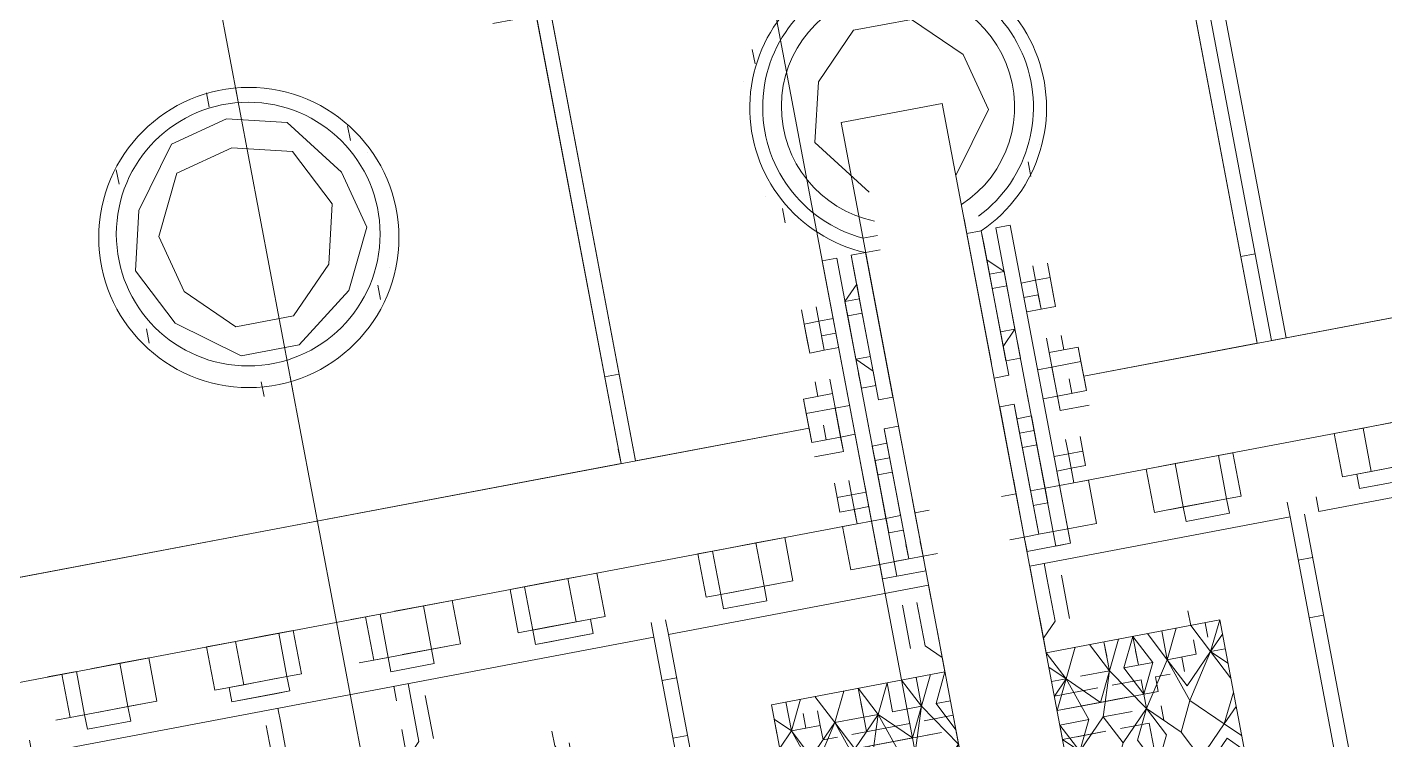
# Model space of a CAD drawing. Extents: x 407440 to 411585, y 6041728 to 6045069.
# Drawn here: x 410421.97 to 410427.27, y 6044265.69 to 6044268.47 of the extents above; entities that cross this region are included whole.
import ezdxf

# ---------------------------------------------------------------- set-up
doc = ezdxf.new("R2010")
doc.units = 0
doc.header["$LTSCALE"] = 5
doc.linetypes.add('foc-TIELINE', pattern=[1.875, 1.25, -0.625])
for name, color, linetype in [('P-BUFFER-PURPLE', 187, 'foc-TIELINE'), ('P-PROPOSED-EXISTING-H', 59, 'Continuous'), ('T-TIE', 201, 'foc-TIELINE')]:
    doc.layers.add(name, color=color, linetype=linetype)

# ---------------------------------------------------------------- blocks, each defined once
blk = doc.blocks.new('P-RIG-877')
at = {"layer": 'T-TIE', "linetype": 'ByBlock', "lineweight": 18}
for points in [[(-0.3444, -12.0892), (-0.3444, -12.1007), (-0.3444, -12.1122), (-0.2411, -12.1122), (0.1148, -12.1122), (0.1148, -11.63), (-0.2411, -11.63), (-0.2411, -11.6529), (-0.2411, -11.63), (-0.2641, -11.63), (0.1148, -11.63), (0.1148, -11.4922), (0.2411, -11.4922), (0.2411, -11.5726)], [(0.1148, -12.2729), (0.1148, -11.4922), (0.2411, -11.4922), (0.2411, -11.5841), (0.2411, -11.5726), (0.5281, -11.5726)], [(0.1952, -11.5841), (0.1952, -12.2959), (0.1952, -12.3073), (0.2296, -12.3073), (0.2296, -12.2959)], [(0.2411, -12.1122), (0.2526, -12.1122), (0.2526, -11.63), (0.2411, -11.63)], [(0.2296, -12.0662), (0.2296, -12.0433), (0.2296, -12.0203), (0.1952, -12.0203), (0.1952, -12.0433), (0.1952, -12.0662)], [(0.2411, -12.0777), (0.2296, -12.0777), (0.2296, -12.0318), (0.1952, -12.0318)], [(0.2296, -12.0318), (0.2411, -12.0318), (0.2411, -12.0433), (0.2411, -12.0662), (0.2411, -12.0777), (0.2411, -12.0318)], [(-0.3444, -12.1237), (-0.3444, -12.1122), (-0.3444, -12.1237), (0.1148, -12.1237), (0.1148, -12.1122), (0.1148, -12.1237)], [(0.0459, -12.1351), (0.0459, -12.1237)], [(0.9759, -12.1237), (0.2526, -12.1237)], [(0.287, -12.1237), (0.287, -12.1351)], [(0.3329, -12.1237), (0.3329, -12.1351)], [(-0.2411, -12.6058), (-0.2411, -12.6288), (0.1148, -12.6288), (-0.3444, -12.6288), (-0.3444, -12.1351), (-0.3559, -12.1351)], [(-0.3444, -12.1351), (0.1148, -12.1351), (-0.2411, -12.1351), (-0.2411, -12.1581), (-0.2411, -12.1351), (-0.3444, -12.1351), (-0.3444, -12.1581), (-0.3444, -12.5944), (-0.2411, -12.5944), (-0.2411, -12.6058), (-0.3444, -12.6058), (-0.3444, -12.5944)], [(0.1263, -12.3073), (0.1263, -12.2959), (0.1263, -12.2729), (0.1148, -12.2729), (0.1148, -12.1351), (0.1033, -12.1351)], [(0.2526, -12.1351), (0.2411, -12.1351)], [(0.2641, -12.3418), (0.2526, -12.3418), (0.2526, -12.1351), (0.9759, -12.1351), (0.9644, -12.1351)], [(0.2296, -12.2155), (0.2296, -12.1925), (0.2296, -12.1696), (0.1952, -12.1696), (0.1952, -12.1925), (0.1952, -12.2155)], [(0.2296, -12.227), (0.2296, -12.1811), (0.1952, -12.1811)], [(0.2411, -12.1811), (0.2296, -12.1811)], [(0.2411, -12.1811), (0.2411, -12.2155), (0.2411, -12.1811)], [(0.3444, -12.204), (0.3444, -12.2155), (0.3215, -12.227), (0.31, -12.227)], [(0.8611, -12.3073), (0.8955, -12.3073), (0.907, -12.3188), (0.884, -12.3303), (0.907, -12.3418), (0.907, -12.204), (0.3215, -12.204), (0.3215, -12.3418), (0.3215, -12.204), (0.3444, -12.2155), (0.3215, -12.227)], [(0.3215, -12.2385), (0.3444, -12.2499), (0.3789, -12.2729), (0.4018, -12.2614), (0.4248, -12.2729), (0.4018, -12.2844), (0.3789, -12.2729), (0.4018, -12.2499), (0.4248, -12.2385), (0.4018, -12.2155), (0.3789, -12.2385), (0.4018, -12.2499), (0.3789, -12.2385), (0.4018, -12.2155), (0.3789, -12.204)], [(0.3329, -12.204), (0.3444, -12.2155), (0.3559, -12.204)], [(0.3674, -12.204), (0.3444, -12.2155), (0.3789, -12.2385), (0.3444, -12.2499)], [(0.3903, -12.204), (0.4018, -12.2155), (0.4133, -12.204)], [(0.4822, -12.204), (0.4707, -12.2155), (0.4937, -12.2385), (0.4592, -12.2155), (0.4363, -12.2385), (0.4133, -12.2155), (0.4248, -12.204)], [(0.3329, -12.2155), (0.3215, -12.2155)], [(0.3444, -12.2155), (0.3674, -12.2385), (0.3444, -12.2499), (0.3444, -12.227), (0.3329, -12.227)], [(0.3559, -12.2385), (0.3444, -12.2385)], [(0.3215, -12.2614), (0.3444, -12.2499), (0.3215, -12.2499)], [(0.3444, -12.3418), (0.3444, -12.3303), (0.3674, -12.3418), (0.3674, -12.3073), (0.3674, -12.2614), (0.3559, -12.2614), (0.3559, -12.2499)], [(0.3215, -12.2729), (0.3444, -12.2614), (0.3444, -12.2844), (0.3674, -12.2729), (0.3444, -12.2614)], [(-0.1607, -12.2729), (-0.1607, -12.2729)], [(-0.1607, -12.2729), (-0.1607, -12.2729)], [(-0.0689, -12.2729), (-0.0689, -12.2729)], [(-0.0689, -12.2729), (-0.0689, -12.2729)], [(0.1033, -12.3073), (0.1033, -12.2959), (0.1033, -12.2729), (0.0918, -12.2729), (0.1033, -12.2729), (0.1263, -12.2729), (0.0918, -12.2729), (0.0918, -12.2959), (0.0804, -12.2959)], [(0.1033, -12.2729), (0.1263, -12.2729), (0.1033, -12.2729)], [(0.1378, -12.2729), (0.1378, -12.2959), (0.1263, -12.2959), (0.1033, -12.2959)], [(0.3444, -12.2844), (0.3215, -12.2729), (0.3444, -12.2729), (0.3329, -12.2729)], [(0.3789, -12.3188), (0.4018, -12.3303), (0.3903, -12.3418), (0.3789, -12.3418), (0.3789, -12.3188), (0.3444, -12.3303), (0.3674, -12.3073), (0.3444, -12.2959), (0.3789, -12.2729), (0.4018, -12.2959), (0.3789, -12.3073), (0.4018, -12.3303), (0.4248, -12.3073), (0.4018, -12.2959), (0.3789, -12.3073), (0.3444, -12.2959), (0.3215, -12.3073)], [(0.3559, -12.2959), (0.3559, -12.2729), (0.3674, -12.2729), (0.3789, -12.2729)], [(0.3903, -12.2729), (0.3903, -12.2959), (0.3903, -12.2729), (0.4248, -12.2729)], [(0.0344, -12.2959), (0.0574, -12.2959), (0.0344, -12.2959), (0.0344, -12.2844), (0.023, -12.2844)], [(0.0574, -12.2844), (0.0459, -12.2844), (0.0344, -12.2844), (0.0574, -12.2844), (0.0574, -12.2959), (0.0574, -12.3073)], [(0.1722, -12.2844), (0.1722, -12.2959), (0.1952, -12.2959), (0.1952, -12.3073), (0.1952, -12.3188), (0.1837, -12.3188), (0.1722, -12.3188), (0.1607, -12.3188), (0.1952, -12.3188), (0.2067, -12.3188), (0.2067, -12.3303), (0.2067, -12.3188), (0.1492, -12.3188), (0.1378, -12.3188), (0.1722, -12.3188), (0.1607, -12.3188), (0.1607, -12.3303)], [(0.1607, -12.2844), (0.1722, -12.2844), (0.1837, -12.2844), (0.1722, -12.2844), (0.1837, -12.2844), (0.1837, -12.2959), (0.1837, -12.3073), (0.1952, -12.3073)], [(0.2411, -12.3073), (0.2296, -12.3073), (0.2296, -12.2844), (0.1952, -12.2844), (0.1952, -12.2959), (0.1837, -12.2959), (0.1952, -12.2959), (0.1722, -12.2959)], [(0.3215, -12.2959), (0.3444, -12.2959), (0.3215, -12.2844)], [(0.3674, -12.3188), (0.3674, -12.3418), (0.3674, -12.2844), (0.3674, -12.2959)], [(0.3789, -12.3073), (0.3789, -12.2844)], [(0.0344, -12.2959), (0.0344, -12.3073), (0.0344, -12.2959)], [(0.0459, -12.2959), (0.0574, -12.2959), (0.0459, -12.2959), (0.0459, -12.3073)], [(0.0459, -12.2959), (0.0459, -12.2959)], [(0.1378, -12.2959), (0.0918, -12.2959), (0.1378, -12.2959)], [(0.1722, -12.2959), (0.1722, -12.3073), (0.1722, -12.2959)], [(0.1837, -12.2959), (0.1837, -12.2959)], [(0.3444, -12.3188), (0.3444, -12.2959), (0.3215, -12.2959), (0.3329, -12.2959)], [(0.1952, -12.3073), (0.1952, -12.3073)], [(0.2296, -12.3303), (0.2296, -12.3073)], [(0.2296, -12.3073), (0.2296, -12.3073)], [(0.2411, -12.3073), (0.2411, -12.3418), (0.2411, -12.3073)], [(0.3329, -12.3418), (0.3444, -12.3303), (0.3559, -12.3418), (0.3559, -12.3073)], [(0.3903, -12.3303), (0.3903, -12.3073), (0.3903, -12.3418)], [(0.023, -12.3303), (0.0115, -12.3303), (0.023, -12.3188), (0.0689, -12.3188), (0.0804, -12.3303)], [(0.0344, -12.3303), (0.0344, -12.3188), (0.023, -12.3188), (0.023, -12.3303), (0.023, -12.3188)], [(0.0344, -12.3188), (0.0689, -12.3188), (0.0574, -12.3188), (0.0918, -12.3188), (0.0804, -12.3188)], [(0.0689, -12.3188), (0.0689, -12.3303)], [(0.0918, -12.3188), (0.0918, -12.3303), (0.0804, -12.3303), (0.0918, -12.3303)], [(0.1263, -12.3188), (0.1148, -12.3188)], [(0.1378, -12.3188), (0.1378, -12.3303), (0.1263, -12.3303), (0.2296, -12.3303), (0.2181, -12.3303)], [(0.2296, -12.3188), (0.2296, -12.3303), (0.2296, -12.3418), (0.1263, -12.3418), (0.1263, -12.3303), (0.1378, -12.3303)], [(0.1492, -12.3188), (0.1492, -12.3303)], [(0.1952, -12.3303), (0.1952, -12.3188), (0.1952, -12.3303)], [(0.2641, -12.3188), (0.2985, -12.3188)], [(0.2641, -12.3188), (0.2641, -12.3188)], [(0.287, -12.3418), (0.2985, -12.3418), (0.31, -12.3418), (0.3215, -12.3418), (0.3444, -12.3303), (0.3215, -12.3188), (0.3444, -12.3303)], [(0.4363, -12.3418), (0.4592, -12.3303), (0.4363, -12.3188), (0.4133, -12.3303), (0.4248, -12.3418), (0.4018, -12.3303), (0.3789, -12.3418)], [(0, -12.3303), (-0.0115, -12.3303), (-0.0115, -12.3418), (-0.023, -12.3418)], [(0.1033, -12.3418), (0.1033, -12.3303), (-0.0115, -12.3303), (-0.0115, -12.3418), (0.0918, -12.3418), (0.0804, -12.3418), (0.0918, -12.3418)], [(0, -12.3303), (0.0918, -12.3303), (0, -12.3303)], [(0.1378, -12.3303), (0.2296, -12.3303), (0.1378, -12.3303)], [(0.1952, -12.3303), (0.1952, -12.3303)], [(0.1952, -12.3303), (0.1952, -12.3303)], [(0.2296, -12.3303), (0.2296, -12.3303)], [(0.3215, -12.3418), (0.31, -12.3418), (0.2985, -12.3303), (0.2641, -12.3303), (0.2526, -12.3303)], [(1.0677, -12.4222), (-0.1148, -12.4222), (-0.1148, -12.3418), (1.0677, -12.3418)], [(-0.023, -12.3418), (-0.023, -12.3418)], [(0.1378, -12.3418), (0.1263, -12.3418)], [(0.2296, -12.3533), (0.2296, -12.3418), (0.2411, -12.3418), (0.2296, -12.3418), (0.1952, -12.3418), (0.1837, -12.3418)], [(0.1952, -12.3418), (0.1952, -12.3533)], [(0.2411, -12.3418), (0.2296, -12.3418), (0.2181, -12.3418)], [(0.1952, -12.4107), (0.1952, -12.4222)], [(0.2296, -12.4222), (0.2296, -12.4107)], [(0.0918, -12.4222), (0.0804, -12.4222)], [(0.2296, -12.4451), (0.2296, -12.4336), (0.2296, -12.4222), (0.1263, -12.4222), (0.1263, -12.4336), (0.1378, -12.4336), (0.1263, -12.4336), (0.2296, -12.4336), (0.2181, -12.4336)], [(0.1378, -12.4222), (0.1263, -12.4222)], [(0.2181, -12.4222), (0.2296, -12.4222), (0.2411, -12.4222), (0.2296, -12.4222), (0.1952, -12.4222), (0.1837, -12.4222)], [(0.2411, -12.4222), (0.2411, -12.4566), (0.2411, -12.4222)], [(0.2526, -12.6288), (0.2526, -12.4222), (0.2641, -12.4222)], [(0.2641, -12.4336), (0.2985, -12.4336), (0.31, -12.4222)], [(0.287, -12.4222), (0.2985, -12.4222), (0.31, -12.4222), (0.3215, -12.4222), (0.31, -12.4222), (0.3215, -12.4222), (0.3215, -12.5599), (0.907, -12.5599), (0.907, -12.4222), (0.884, -12.4451), (0.907, -12.4566)], [(0.4937, -12.4566), (0.4592, -12.4451), (0.4363, -12.4566), (0.4592, -12.4451), (0.4363, -12.4222), (0.4133, -12.4451), (0.4133, -12.4566), (0.4018, -12.4566), (0.4133, -12.4566), (0.4018, -12.4566), (0.3903, -12.4566), (0.3903, -12.491), (0.3789, -12.491), (0.3444, -12.4796), (0.3674, -12.4566), (0.3444, -12.4451), (0.3215, -12.4566)], [(0.3444, -12.4222), (0.3444, -12.4336), (0.3215, -12.4222), (0.3215, -12.5599)], [(0.6544, -12.4451), (0.4018, -12.4451), (0.3789, -12.4566), (0.3444, -12.4451), (0.3789, -12.4222), (0.4018, -12.4336), (0.4248, -12.4222), (0.4363, -12.4222), (0.4592, -12.4336), (0.4937, -12.4222), (0.5052, -12.4222)], [(0.3444, -12.4336), (0.3674, -12.4222)], [(0.3559, -12.4451), (0.3559, -12.4222), (0.3674, -12.4222), (0.3789, -12.4222), (0.4018, -12.4451)], [(0, -12.4336), (-0.0115, -12.4336)], [(0.0918, -12.4336), (0, -12.4336), (0.0918, -12.4336)], [(0.023, -12.4451), (0.023, -12.4336), (0.0115, -12.4336), (0.023, -12.4451), (0.0689, -12.4451), (0.0574, -12.4451), (0.0918, -12.4451), (0.0804, -12.4451)], [(0.0804, -12.4336), (0.0689, -12.4451), (0.0344, -12.4451), (0.023, -12.4451), (0.023, -12.4336)], [(0.0344, -12.4336), (0.0344, -12.4451)], [(0.0689, -12.4451), (0.0689, -12.4336)], [(0.0918, -12.4451), (0.0918, -12.4336), (0.0804, -12.4336), (0.0918, -12.4336)], [(0.2296, -12.4336), (0.1378, -12.4336), (0.2296, -12.4336)], [(0.1607, -12.4336), (0.1607, -12.4451), (0.1722, -12.4451), (0.1378, -12.4451), (0.1492, -12.4451)], [(0.1378, -12.4451), (0.1378, -12.4336)], [(0.1952, -12.4566), (0.1952, -12.4681), (0.1837, -12.4681), (0.1837, -12.4566), (0.1952, -12.4566), (0.1952, -12.4451), (0.2067, -12.4451), (0.2067, -12.4336), (0.2067, -12.4451), (0.1492, -12.4451), (0.1492, -12.4336)], [(0.1722, -12.4681), (0.1952, -12.4681), (0.1722, -12.4681), (0.1607, -12.4681), (0.1722, -12.4681), (0.1722, -12.4796), (0.1837, -12.4796), (0.1837, -12.4681), (0.1952, -12.4681), (0.1952, -12.4796), (0.2296, -12.4796), (0.2296, -12.4566), (0.2411, -12.4566), (0.2296, -12.4566), (0.2296, -12.4336)], [(0.1952, -12.4336), (0.1952, -12.4336)], [(0.1952, -12.4336), (0.1952, -12.4336)], [(0.1952, -12.4336), (0.1952, -12.4451), (0.1952, -12.4336)], [(0.2296, -12.4336), (0.2296, -12.4336)], [(0.2641, -12.4336), (0.2641, -12.4336)], [(0.3674, -12.4451), (0.3674, -12.4336), (0.3674, -12.491), (0.3789, -12.491), (0.4018, -12.4796), (0.3789, -12.4681), (0.3444, -12.4796), (0.3215, -12.4681), (0.3444, -12.4681), (0.3444, -12.4451)], [(0.3215, -12.4451), (0.3444, -12.4451), (0.3215, -12.4336)], [(0.1263, -12.4451), (0.1148, -12.4451)], [(0.2641, -12.4451), (0.2985, -12.4451)], [(0.2641, -12.4451), (0.2641, -12.4451)], [(0.6888, -12.8584), (0.6888, -12.7781), (0.7118, -12.7551), (0.7118, -12.4566), (-1.7795, -12.4566), (-1.7795, -12.7551), (-1.7566, -12.7781), (-1.7566, -12.8584), (-1.7336, -12.8814), (0.6544, -12.8814), (0.6774, -12.8584), (0.6429, -12.8699), (0.6659, -12.8584), (0.6429, -12.8355), (0.62, -12.8584), (0.6429, -12.8699), (0.5855, -12.8699)], [(0.1263, -12.4566), (0.1263, -12.4681), (0.1263, -12.491), (0.1148, -12.491), (0.1148, -13.2717), (0.1148, -13.134), (-0.2411, -13.134), (-0.2411, -13.111), (-0.2411, -13.134), (-0.2641, -13.134), (0.1148, -13.134), (0.1148, -12.6403), (0.1033, -12.6403)], [(0.0344, -12.4681), (0.0344, -12.4566), (0.0344, -12.4681)], [(0.0574, -12.4566), (0.0574, -12.4681), (0.0459, -12.4681), (0.0459, -12.4566)], [(0.0804, -12.4681), (0.0918, -12.4681), (0.0918, -12.491), (0.1033, -12.491), (0.1033, -12.4681), (0.1033, -12.4566)], [(0.1722, -12.4566), (0.1607, -12.4566)], [(0.1722, -12.4681), (0.1722, -12.4566), (0.1722, -12.4681)], [(0.1952, -13.1799), (0.1952, -12.4681), (0.1952, -12.4566), (0.2296, -12.4566), (0.2296, -12.4681)], [(0.1952, -12.4566), (0.1952, -12.4566)], [(0.2296, -12.4566), (0.2296, -12.4566)], [(0.3674, -12.4566), (0.3674, -12.5025), (0.3444, -12.514), (0.3789, -12.5025), (0.4018, -12.514), (0.4248, -12.5025), (0.4018, -12.4796), (0.3789, -12.5025), (0.4018, -12.514), (0.3789, -12.537), (0.4018, -12.5484), (0.3903, -12.5599), (0.4018, -12.5599)], [(0.3559, -12.5025), (0.3559, -12.4566)], [(0.0574, -12.4796), (0.0574, -12.4681), (0.0344, -12.4681), (0.023, -12.4681), (0.0344, -12.4681), (0.0344, -12.4796), (0.023, -12.4796)], [(0.0344, -12.4681), (0.0574, -12.4681), (0.0459, -12.4681)], [(0.0459, -12.4681), (0.0459, -12.4681)], [(0.0918, -12.4681), (0.1378, -12.4681), (0.0918, -12.4681)], [(0.1033, -12.4681), (0.1263, -12.4681), (0.1378, -12.4681), (0.1378, -12.491)], [(0.1837, -12.4681), (0.1837, -12.4681)], [(0.3215, -12.491), (0.3444, -12.4796), (0.3215, -12.4681)], [(0.1722, -12.4796), (0.1607, -12.4796)], [(0.1837, -12.4796), (0.1722, -12.4796), (0.1837, -12.4796)], [(0.3559, -12.491), (0.3444, -12.491), (0.3215, -12.491), (0.3444, -12.4796), (0.3674, -12.5025)], [(0.3444, -12.4796), (0.3444, -12.514), (0.3789, -12.537), (0.3444, -12.5484), (0.3674, -12.537), (0.3444, -12.514), (0.3215, -12.5255), (0.3444, -12.514), (0.3215, -12.5025), (0.3444, -12.514)], [(-0.1607, -12.491), (-0.1607, -12.491)], [(-0.1607, -12.491), (-0.1607, -12.491)], [(-0.0689, -12.491), (-0.0689, -12.491)], [(-0.0689, -12.491), (-0.0689, -12.491)], [(0.1033, -12.491), (0.1263, -12.491), (0.0918, -12.491)], [(0.1148, -12.491), (0.1148, -12.6288), (0.1033, -12.6288)], [(0.1263, -12.491), (0.1033, -12.491), (0.1263, -12.491)], [(0.3444, -12.491), (0.3329, -12.491)], [(0.3559, -12.514), (0.3559, -12.5255), (0.3444, -12.5255), (0.3444, -12.5484), (0.3559, -12.5599)], [(0.2411, -12.5484), (0.2296, -12.5484), (0.2296, -12.5714), (0.2296, -12.5944), (0.1952, -12.5944), (0.1952, -12.5714), (0.1952, -12.5484), (0.1952, -12.5255), (0.2296, -12.5255), (0.2296, -12.5484), (0.1952, -12.5484)], [(0.3444, -12.5255), (0.3329, -12.5255)], [(0.1952, -12.5829), (0.2296, -12.5829), (0.2296, -12.537)], [(0.3215, -12.537), (0.3444, -12.5484)], [(0.3444, -12.537), (0.3329, -12.537)], [(0.2411, -12.5484), (0.2411, -12.5829), (0.2411, -12.5484)], [(0.3444, -12.5599), (0.3329, -12.5599), (0.3444, -12.5484), (0.3215, -12.5484)], [(0.0459, -12.6403), (0.0459, -12.6288)], [(0.9644, -12.6288), (0.9759, -12.6288), (0.2526, -12.6288), (0.2411, -12.6288)], [(0.287, -12.6288), (0.287, -12.6403)], [(0.3329, -12.6288), (0.3329, -12.6403)], [(-0.2411, -12.6747), (-0.2411, -12.6403), (0.1148, -12.6403), (-0.3444, -12.6403), (-0.3444, -13.134), (-0.3559, -13.134), (-0.3444, -13.1454), (-0.3559, -13.1454)], [(0.2411, -12.6403), (0.2526, -12.6403), (0.9759, -12.6403), (0.9644, -12.6403)], [(0.2526, -12.6403), (0.2526, -13.134), (0.2411, -13.134)], [(0.1952, -12.7321), (0.2296, -12.7321), (0.2296, -12.6862), (0.2411, -12.6862), (0.2411, -12.6977), (0.2411, -12.7206), (0.2411, -12.7321), (0.2411, -12.6862)], [(0.2296, -12.6977), (0.1952, -12.6977)], [(0.31, -12.7321), (0.3215, -12.7321), (0.3444, -12.7206), (0.3215, -12.7206)], [(0.2296, -12.7321), (0.2411, -12.7321)], [(-0.1607, -12.7895), (-0.1607, -12.7895)], [(-0.1607, -12.7895), (-0.1607, -12.7895)], [(-0.0689, -12.7895), (-0.0689, -12.7895)], [(-0.0689, -12.7895), (-0.0689, -12.7895)], [(0.1952, -12.8355), (0.1952, -12.8125), (0.2296, -12.8125), (0.2296, -12.7895), (0.1952, -12.7895), (0.1952, -12.8125)], [(0.1952, -12.8584), (0.2296, -12.8584), (0.2296, -12.801)], [(0.2411, -12.8125), (0.2296, -12.8125), (0.2296, -12.8355)], [(0.2411, -12.8125), (0.2411, -12.8469), (0.2411, -12.8125)], [(0.2641, -12.824), (0.2985, -12.824)], [(0.2641, -12.824), (0.2641, -12.824)], [(0.31, -12.8469), (0.2985, -12.8355), (0.2641, -12.8355), (0.2526, -12.8355)], [(0.2296, -12.8699), (0.2296, -12.8469), (0.2411, -12.8469), (0.2296, -12.8469), (0.1952, -12.8469), (0.1952, -12.8699)], [(0.2641, -12.8469), (0.2526, -12.8469)], [(0.3215, -12.8469), (0.31, -12.8469), (0.2985, -12.8469), (0.287, -12.8469)], [(0.2296, -12.9617), (0.2296, -12.9388), (0.2296, -12.9158), (0.1952, -12.9158), (0.1952, -12.9388), (0.1952, -12.9617)], [(0.2411, -12.9732), (0.2296, -12.9732), (0.2296, -12.9273), (0.1952, -12.9273)], [(0.2296, -12.9273), (0.2411, -12.9273), (0.2411, -12.9388), (0.2411, -12.9617), (0.2411, -12.9732), (0.2411, -12.9273)], [(0.31, -12.9273), (0.31, -12.9388), (0.2985, -12.9503), (0.2641, -12.9503)], [(0.2526, -12.9388), (0.2641, -12.9388), (0.2985, -12.9388), (0.287, -12.9388)], [(0.2641, -12.9503), (0.2641, -12.9503)], [(0.2641, -12.9503), (0.2641, -12.9503)], [(-0.1607, -12.9962), (-0.1607, -12.9962)], [(-0.1607, -12.9962), (-0.1607, -12.9962)], [(-0.0689, -12.9962), (-0.0689, -12.9962)], [(-0.0689, -12.9962), (-0.0689, -12.9962)], [(0.1952, -13.0766), (0.1952, -13.0536), (0.2296, -13.0536), (0.2296, -13.0306), (0.1952, -13.0306), (0.1952, -13.0536)], [(0.1952, -13.0995), (0.2296, -13.0995), (0.2296, -13.0421)], [(0.2411, -13.0536), (0.2296, -13.0536), (0.2296, -13.0766)], [(0.2411, -13.0536), (0.2411, -13.088), (0.2411, -13.0536)], [(0.2296, -13.111), (0.2296, -13.088), (0.2411, -13.088), (0.2296, -13.088), (0.1952, -13.088), (0.1952, -13.111)]]:
    blk.add_lwpolyline(points, dxfattribs=at)
for points in [[(0.1952, -12.0892), (0.2296, -12.0892), (0.2296, -12.0662), (0.1952, -12.0662)], [(0.1952, -12.2385), (0.2296, -12.2385), (0.2296, -12.2155), (0.1952, -12.2155)], [(0.2411, -12.2155), (0.2296, -12.2155)], [(0.3903, -12.2614), (0.3789, -12.2614)], [(0.3559, -12.2729), (0.3674, -12.2729)], [(-0.0459, -12.2844), (-0.0574, -12.2844)], [(0.0804, -12.2844), (0.0918, -12.2844)], [(0.1148, -12.2844), (0.1263, -12.2844)], [(0.023, -12.2959), (0.0344, -12.2959)], [(0.1607, -12.2959), (0.1722, -12.2959)], [(-0.0574, -12.4107), (-0.1033, -12.4451), (-0.1492, -12.4336), (-0.1837, -12.3992), (-0.1837, -12.3533), (-0.1492, -12.3188), (-0.1033, -12.3073), (-0.0574, -12.3418), (-0.1033, -12.3073), (-0.1492, -12.3188), (-0.1837, -12.3533), (-0.1837, -12.3992), (-0.1492, -12.4336), (-0.1033, -12.4451)], [(-0.0115, -12.3188), (-0.0115, -12.3073), (0.2411, -12.3073), (0.2411, -12.3188)], [(0.0459, -12.3188), (0.0574, -12.3188)], [(0.1837, -12.3303), (0.1952, -12.3303)], [(-0.0115, -12.4336), (-0.0115, -12.4222), (0.1033, -12.4222), (0.1033, -12.4336)], [(0.3559, -12.4222), (0.3674, -12.4222)], [(0.1837, -12.4336), (0.1952, -12.4336)], [(-0.0115, -12.4451), (-0.0115, -12.4566), (0.2411, -12.4566), (0.2411, -12.4451)], [(0.0459, -12.4451), (0.0574, -12.4451)], [(0.1952, -12.4451), (0.1837, -12.4451), (0.1722, -12.4451), (0.1607, -12.4451)], [(-0.1837, -12.4796), (-0.1722, -12.4796)], [(-0.0574, -12.4796), (-0.0459, -12.4796)], [(0.0459, -12.4796), (0.0344, -12.4796), (0.0574, -12.4796)], [(0.0804, -12.4796), (0.0918, -12.4796)], [(0.1148, -12.4796), (0.1263, -12.4796)], [(0.2411, -12.5829), (0.2296, -12.5829)], [(0.2296, -12.6747), (0.1952, -12.6747), (0.1952, -12.6977), (0.1952, -12.7206), (0.1952, -12.7436), (0.2296, -12.7436), (0.2296, -12.7206), (0.2296, -12.6977)], [(-0.2067, -12.8929), (-0.1952, -12.9388), (-0.1492, -12.9732), (-0.1033, -12.9847), (-0.0574, -12.9617), (-0.023, -12.9158), (-0.023, -12.8699), (-0.0574, -12.824), (-0.1033, -12.801), (-0.1492, -12.8125), (-0.1952, -12.8469)], [(-0.2067, -12.8929), (-0.1952, -12.9388), (-0.1492, -12.9732), (-0.1033, -12.9847), (-0.0574, -12.9617), (-0.023, -12.9158), (-0.023, -12.8699), (-0.0574, -12.824), (-0.1033, -12.801), (-0.1492, -12.8125), (-0.1952, -12.8469)], [(-0.1722, -12.801), (-0.1837, -12.801)], [(-0.0459, -12.801), (-0.0574, -12.801)], [(-0.1837, -12.8929), (-0.1722, -12.9388), (-0.1263, -12.9617), (-0.0804, -12.9503), (-0.0459, -12.9158), (-0.0459, -12.8699), (-0.0804, -12.8355), (-0.1263, -12.824), (-0.1722, -12.8469)], [(-0.1837, -12.8929), (-0.1722, -12.9388), (-0.1263, -12.9617), (-0.0804, -12.9503), (-0.0459, -12.9158), (-0.0459, -12.8699), (-0.0804, -12.8355), (-0.1263, -12.824), (-0.1722, -12.8469)], [(-0.2296, -12.8814), (-0.2181, -12.8814)], [(0, -12.8814), (0.0115, -12.8814)], [(-0.2181, -12.9043), (-0.2296, -12.9043)], [(0.0115, -12.9043), (0, -12.9043)], [(0.1952, -12.9847), (0.2296, -12.9847), (0.2296, -12.9617), (0.1952, -12.9617)], [(-0.1837, -12.9847), (-0.1722, -12.9847)], [(-0.0574, -12.9847), (-0.0459, -12.9847)]]:
    blk.add_lwpolyline(points, close=True, dxfattribs=at)
for points in [[(-0.0115, -12.3303, 4.831956), (-0.0115, -12.4222), (-0.0115, -12.4107)], [(-0.023, -12.3303, 4.369485), (-0.023, -12.4222), (-0.023, -12.4107)]]:
    blk.add_lwpolyline(points, format="xyb", dxfattribs=at)
blk.add_lwpolyline([(-0.0344, -12.3418, 5.085525), (-0.0344, -12.4107, -5.085525)], format="xyb", close=True, dxfattribs=at)
for centre, radius in [((-0.1125, -12.8929), 0.1171), ((-0.1152, -12.8929), 0.1029)]:
    blk.add_circle(centre, radius, dxfattribs=at)

msp = doc.modelspace()

# ---------------------------------------------------------------- hatches: boundary and pattern name
at = {"layer": 'P-PROPOSED-EXISTING-H'}
h = msp.add_hatch(dxfattribs=at)
h.set_pattern_fill('ANSI31', color=256, scale=3.498392, style=0)
h.set_pattern_definition([(45, (-102.852, 2739.382), (-7.854113246, 7.854113246), [])])
edge = h.paths.add_edge_path()
edge.add_line((410849.5655, 6043843.7666), (410381.5806, 6043755.2579))
edge.add_line((410381.5806, 6043755.2579), (409934.7116, 6043670.7427))
edge.add_line((409934.7116, 6043670.7427), (409814.1057, 6044308.4396))
edge.add_line((409814.1057, 6044308.4396), (410263.9451, 6044377.3752))
edge.add_line((410263.9451, 6044377.3752), (410794.8504, 6044458.7336))
edge.add_line((410794.8504, 6044458.7336), (411169.2731, 6044565.4105))
edge.add_line((411169.2731, 6044565.4105), (411290.0016, 6043927.0651))
edge.add_line((411290.0016, 6043927.0651), (411039.0674, 6043879.6066))
edge.add_arc((410922.4027, 6043977.5543), 152.33, 241.435078, 319.984322, ccw=False)

# ---------------------------------------------------------------- linework, layer by layer
at = {"layer": 'P-BUFFER-PURPLE'}
msp.add_circle((410670.3161, 6044396.422, -0.1066), 250.4343, dxfattribs=at)

# ---------------------------------------------------------------- block references
at = {"layer": 'T-TIE', "linetype": 'ByBlock', "xscale": 4.999999999955019, "yscale": 4.999999999955019, "zscale": 4.999999999955019, "rotation": 280.7096999997605}
msp.add_blockref('P-RIG-877', (410486.2804, 6044279.077), dxfattribs=at)

doc.saveas('drawing.dxf')
